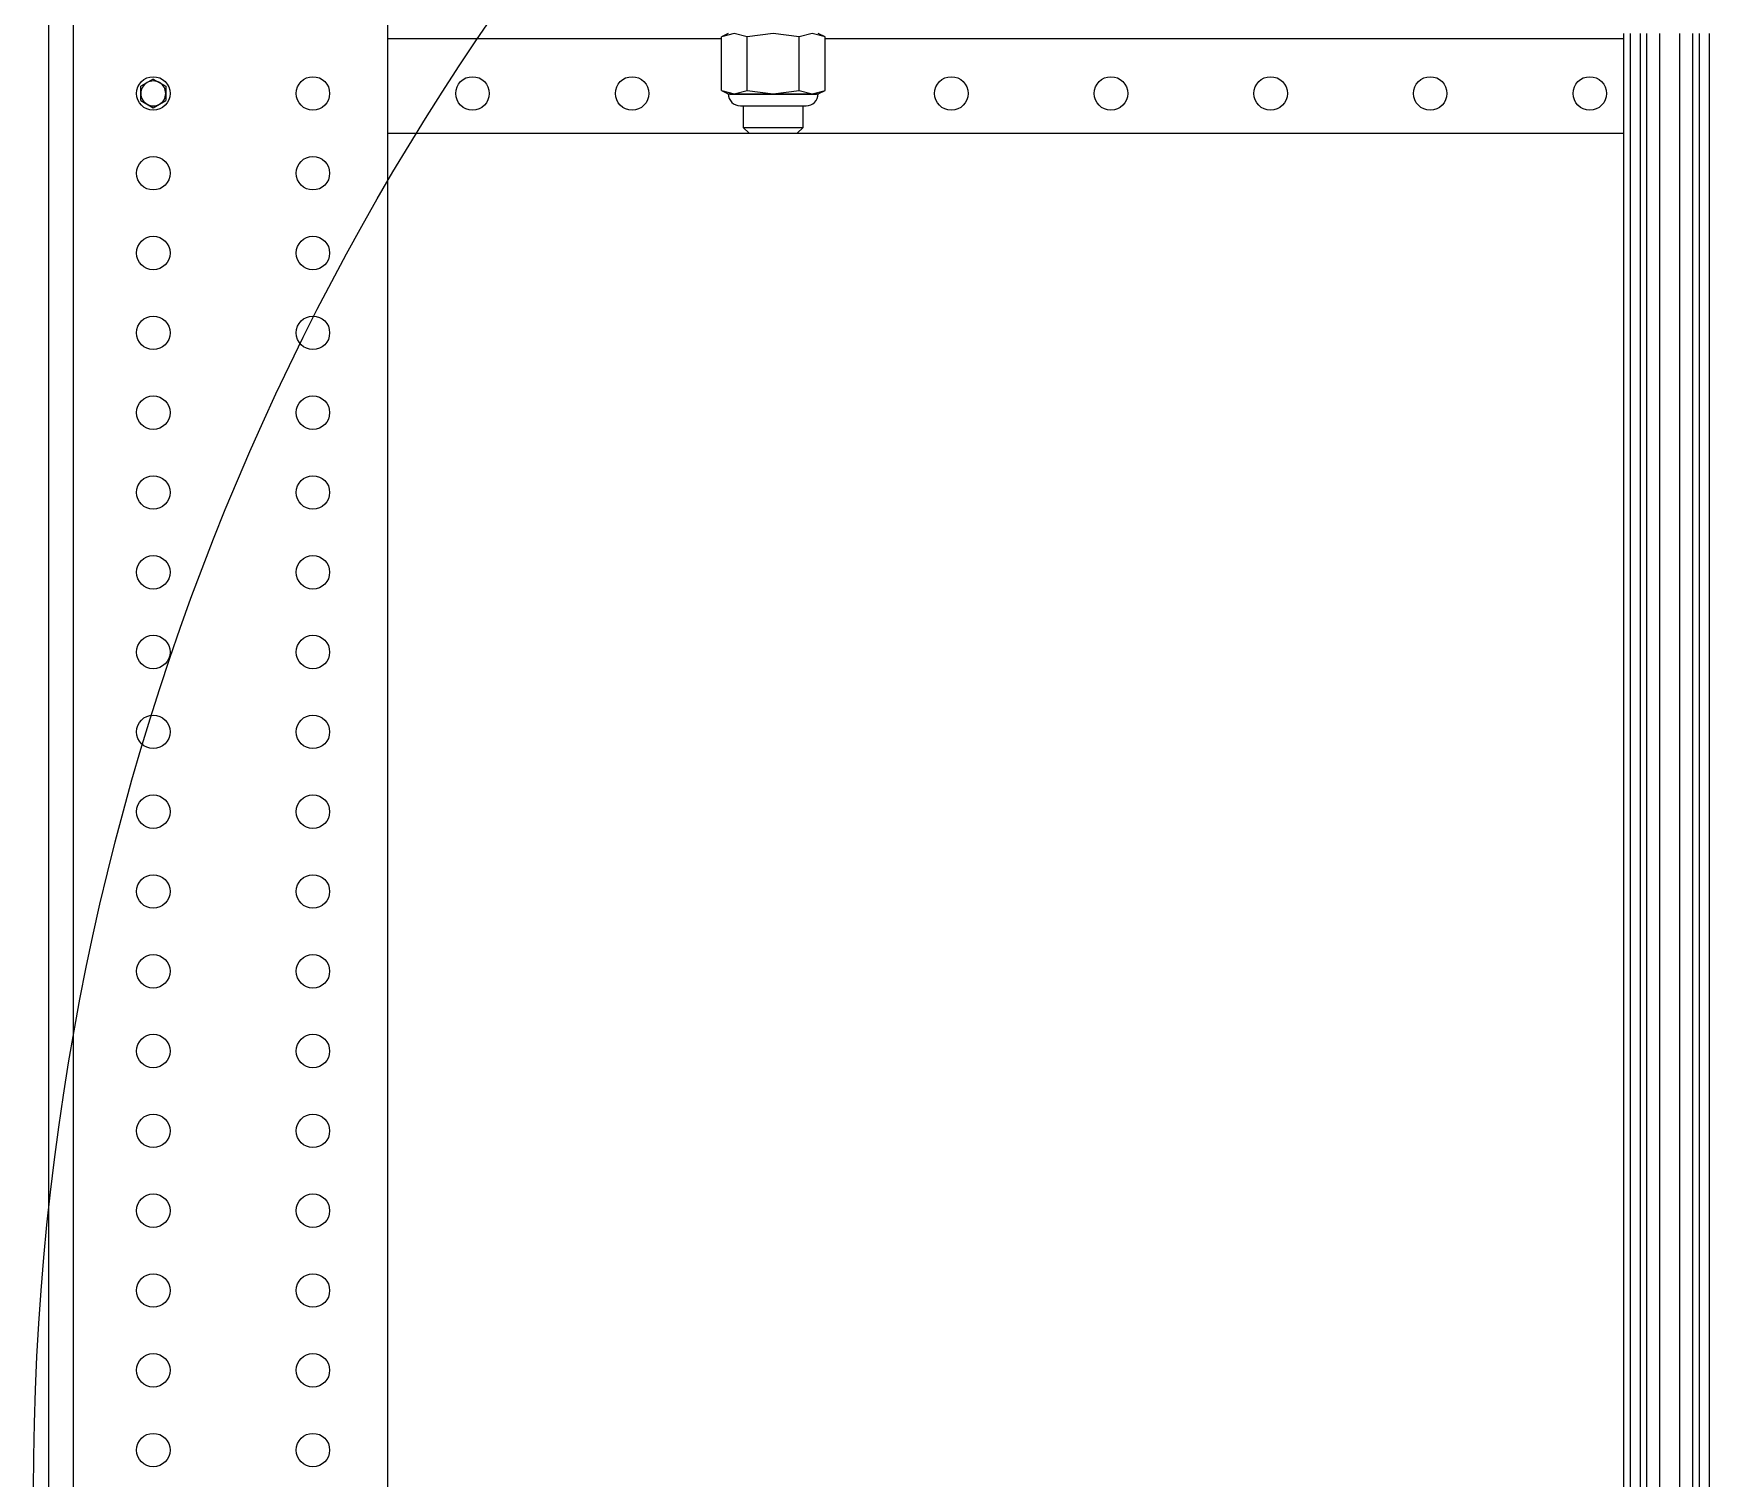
# Model space of a CAD drawing. Header units: inches. Extents: x 0 to 11, y 0 to 8.4.
# Drawn here: x 2.782 to 3.659, y 5.727 to 6.481 of the extents above; entities that cross this region are included whole.
import ezdxf

# ---------------------------------------------------------------- set-up
doc = ezdxf.new("R2010")
doc.units = ezdxf.units.IN
doc.header["$MEASUREMENT"] = 0
doc.layers.add('OBJ', color=50, linetype='Continuous')

msp = doc.modelspace()

# ---------------------------------------------------------------- linework, layer by layer
at = {"color": 7, "linetype": 'Continuous', "lineweight": 25}
for p, q in [((2.78993, 4.59598), (2.78993, 6.84598)), ((2.80285, 4.59598), (2.80285, 6.84598)), ((2.96701, 4.59598), (2.96701, 6.84598)), ((2.96701, 6.47889), (3.1411, 6.47889)), ((3.14473, 6.48139), (3.14109, 6.4797)), ((3.14787, 6.48139), (3.1411, 6.4797)), ((3.1411, 6.45162), (3.1411, 6.4797)), ((3.15464, 6.4797), (3.14787, 6.48139)), ((3.16817, 6.48139), (3.15464, 6.4797)), ((3.15464, 6.45162), (3.15464, 6.4797)), ((3.1817, 6.4797), (3.16817, 6.48139)), ((3.18846, 6.48139), (3.1817, 6.4797)), ((3.1817, 6.45162), (3.1817, 6.4797)), ((3.19523, 6.4797), (3.18846, 6.48139)), ((3.19524, 6.4797), (3.1916, 6.48139)), ((3.19523, 6.45162), (3.19523, 6.4797)), ((3.19523, 6.47889), (3.61212, 6.47889)), ((3.61212, 6.48139), (3.61212, 4.96056)), ((3.61553, 6.48139), (3.61553, 4.96056)), ((3.62074, 6.48139), (3.62074, 4.96056)), ((3.62415, 6.48139), (3.62415, 4.96056)), ((3.63097, 6.48139), (3.63097, 4.96056)), ((3.64139, 6.48139), (3.64139, 4.96056)), ((3.64821, 6.48139), (3.64821, 4.96056)), ((3.65162, 6.48139), (3.65162, 4.96056)), ((3.65683, 6.48139), (3.65683, 4.96056)), ((2.84451, 6.45766), (2.838, 6.4539)), ((2.838, 6.44638), (2.838, 6.4539)), ((2.84451, 6.45766), (2.85103, 6.4539)), ((2.85103, 6.4539), (2.85103, 6.44638)), ((3.14109, 6.45162), (3.14473, 6.44993)), ((3.1411, 6.45162), (3.14787, 6.44993)), ((3.14787, 6.44993), (3.15464, 6.45162)), ((3.15464, 6.45162), (3.16817, 6.44993)), ((3.16817, 6.44993), (3.1817, 6.45162)), ((3.1817, 6.45162), (3.18846, 6.44993)), ((3.18846, 6.44993), (3.19523, 6.45162)), ((3.1916, 6.44993), (3.19524, 6.45162)), ((2.838, 6.44638), (2.84451, 6.44262)), ((2.84451, 6.44262), (2.85103, 6.44638)), ((3.14473, 6.44993), (3.14787, 6.44993)), ((3.14548, 6.44968), (3.19085, 6.44968)), ((3.14787, 6.44993), (3.16817, 6.44993)), ((3.15102, 6.44363), (3.18531, 6.44363)), ((3.15254, 6.44363), (3.15254, 6.43242)), ((3.16817, 6.44993), (3.18846, 6.44993)), ((3.18379, 6.43242), (3.18379, 6.44363)), ((3.18846, 6.44993), (3.1916, 6.44993)), ((2.96701, 6.42931), (3.15565, 6.42931)), ((3.15254, 6.43242), (3.15565, 6.42931)), ((3.15254, 6.43242), (3.16817, 6.43242)), ((3.15565, 6.42931), (3.16817, 6.42931)), ((3.16817, 6.43242), (3.18379, 6.43242)), ((3.16817, 6.42931), (3.18069, 6.42931)), ((3.18069, 6.42931), (3.18379, 6.43242)), ((3.18069, 6.42931), (3.61212, 6.42931))]:
    msp.add_line(p, q, dxfattribs=at)
for centre in [(2.84451, 6.45014), (2.92785, 6.45014), (3.01118, 6.45014), (3.09451, 6.45014), (3.26118, 6.45014), (3.34451, 6.45014), (3.42785, 6.45014), (3.51118, 6.45014), (3.59451, 6.45014), (2.84451, 6.40848), (2.92785, 6.40848), (2.84451, 6.36681), (2.92785, 6.36681), (2.84451, 6.32514), (2.92785, 6.32514), (2.84451, 6.28348), (2.92785, 6.28348), (2.84451, 6.24181), (2.92785, 6.24181), (2.84451, 6.20014), (2.92785, 6.20014), (2.84451, 6.15848), (2.92785, 6.15848), (2.84451, 6.11681), (2.92785, 6.11681), (2.84451, 6.07514), (2.92785, 6.07514), (2.84451, 6.03348), (2.92785, 6.03348), (2.84451, 5.99181), (2.92785, 5.99181), (2.84451, 5.95014), (2.92785, 5.95014), (2.84451, 5.90848), (2.92785, 5.90848), (2.84451, 5.86681), (2.92785, 5.86681), (2.84451, 5.82514), (2.92785, 5.82514), (2.84451, 5.78348), (2.92785, 5.78348), (2.84451, 5.74181), (2.92785, 5.74181)]:
    msp.add_circle(centre, 0.00875, dxfattribs=at)
for centre, radius, start, end in [((2.84451, 6.45014), 0.00651, 120, 180), ((2.84451, 6.45014), 0.00651, 60, 120), ((2.84451, 6.45014), 0.00651, 0, 60), ((2.84451, 6.45014), 0.00651, 180, 240), ((2.84451, 6.45014), 0.00651, 240, 300), ((2.84451, 6.45014), 0.00651, 300, 0), ((3.15102, 6.44993), 0.00629, 180, 270), ((3.18531, 6.44993), 0.00629, 270, 0)]:
    msp.add_arc(centre, radius, start, end, dxfattribs=at)
at = {"layer": 'OBJ'}
msp.add_circle((4.13618, 5.72098), 1.35417, dxfattribs=at)

doc.saveas('drawing.dxf')
